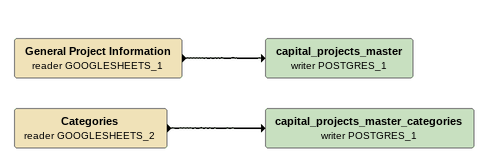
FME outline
General Project Information (reader GOOGLESHEETS_1)
    -> capital_projects_master (writer POSTGRES_1)
capital_projects_master (writer POSTGRES_1)
Categories (reader GOOGLESHEETS_2)
    -> capital_projects_master_categories (writer POSTGRES_1)
capital_projects_master_categories (writer POSTGRES_1)
